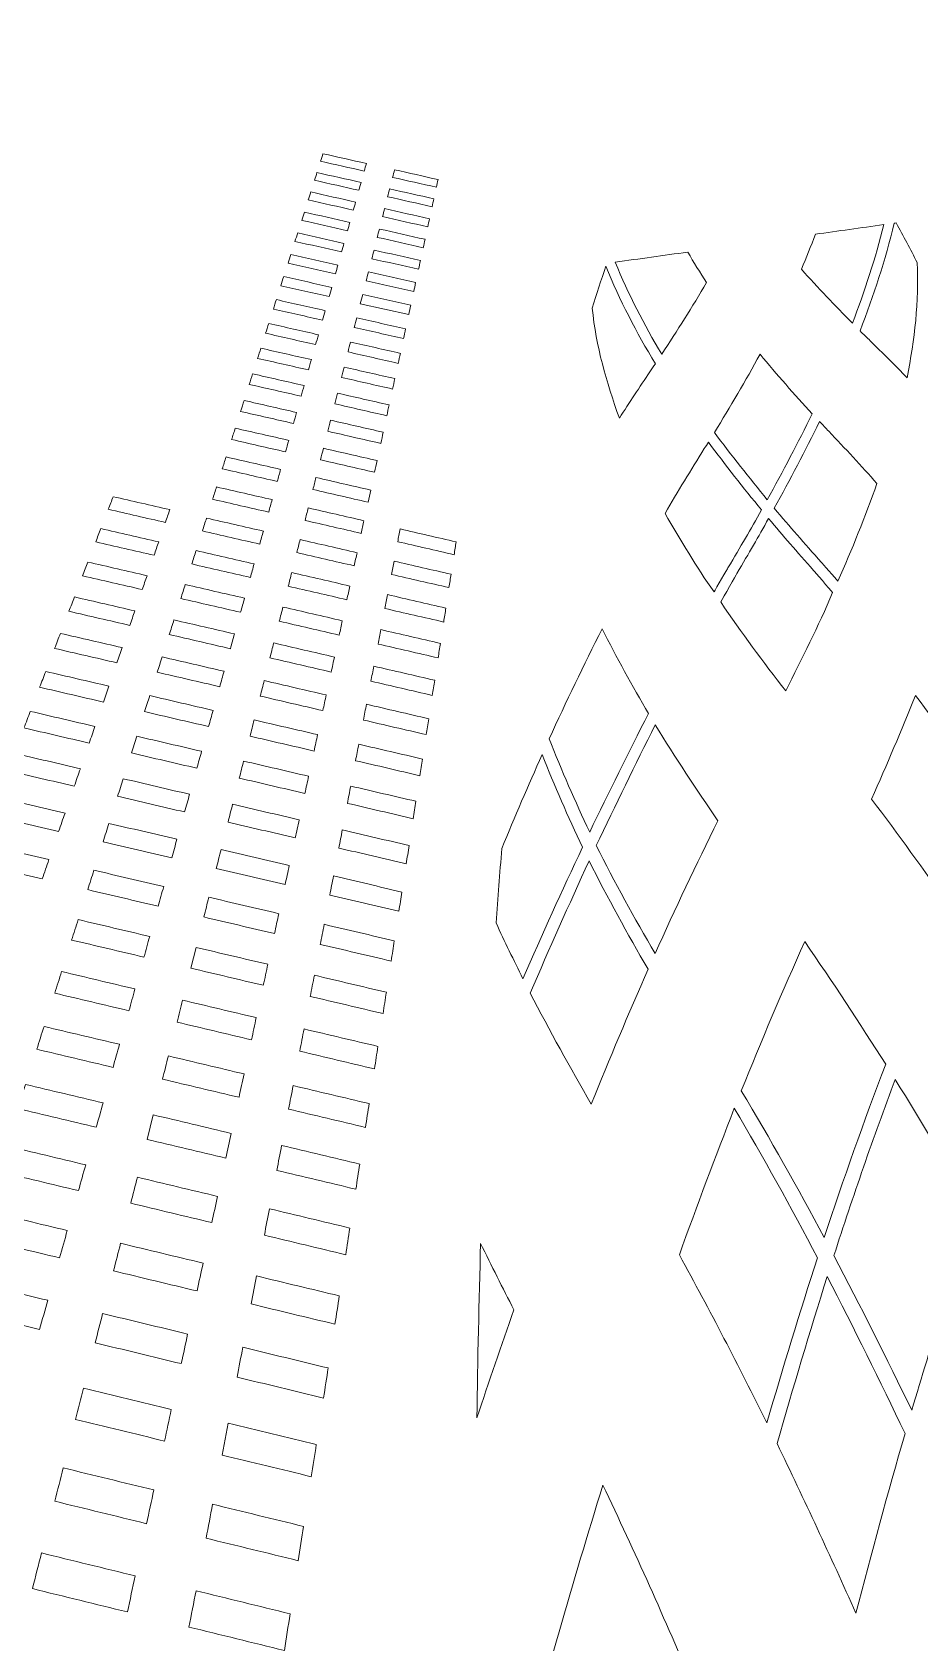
# Model space of a CAD drawing. Header units: millimetres. Extents: x -751 to 1411, y -446 to 1681.
# Drawn here: x -353.3 to -225.6, y -289.8 to -58 of the extents above; entities that cross this region are included whole.
import ezdxf

# ---------------------------------------------------------------- set-up
doc = ezdxf.new("R2010")
doc.units = ezdxf.units.MM
doc.header["$MEASUREMENT"] = 0
doc.layers.add('Layer 6', color=7, linetype='Continuous')

msp = doc.modelspace()

# ---------------------------------------------------------------- linework, layer by layer
at = {"layer": 'Layer 6', "lineweight": 0}
for points, knots in [([(-198.52, 551.4), (-477.55, 551.4), (-697.08, 331.88), (-697.08, 52.85), (-697.08, -226.18), (-477.55, -445.71), (-198.52, -445.71), (80.51, -445.71), (300.03, -226.18), (300.03, 52.85), (300.03, 331.88), (80.51, 551.4), (-198.52, 551.4)], [0, 0, 0, 0, 1, 1, 1, 2, 2, 2, 3, 3, 3, 4, 4, 4, 4]), ([(-305.52, -78.02), (-307.61, -77.55), (-309.71, -77.08), (-311.8, -76.61), (-311.69, -76.25), (-311.58, -75.89), (-311.46, -75.53), (-309.38, -76), (-307.3, -76.47), (-305.22, -76.94), (-305.32, -77.3), (-305.42, -77.66), (-305.52, -78.02)], [0, 0, 0, 0, 1, 1, 1, 2, 2, 2, 3, 3, 3, 4, 4, 4, 4]), ([(-305.98, -79.67), (-306.09, -80.04), (-306.19, -80.42), (-306.3, -80.79), (-308.42, -80.31), (-310.55, -79.83), (-312.68, -79.35), (-312.56, -78.98), (-312.44, -78.61), (-312.33, -78.25), (-310.21, -78.72), (-308.1, -79.19), (-305.98, -79.67)], [0, 0, 0, 0, 1, 1, 1, 2, 2, 2, 3, 3, 3, 4, 4, 4, 4]), ([(-301.45, -78.93), (-301.36, -78.57), (-301.26, -78.21), (-301.17, -77.84), (-299.08, -78.31), (-297, -78.78), (-294.91, -79.25), (-294.99, -79.61), (-295.07, -79.98), (-295.15, -80.35), (-297.25, -79.87), (-299.35, -79.4), (-301.45, -78.93)], [0, 0, 0, 0, 1, 1, 1, 2, 2, 2, 3, 3, 3, 4, 4, 4, 4]), ([(-306.77, -82.49), (-306.88, -82.88), (-306.99, -83.26), (-307.1, -83.65), (-309.26, -83.16), (-311.42, -82.68), (-313.59, -82.19), (-313.46, -81.81), (-313.34, -81.43), (-313.22, -81.04), (-311.07, -81.53), (-308.92, -82.01), (-306.77, -82.49)], [0, 0, 0, 0, 1, 1, 1, 2, 2, 2, 3, 3, 3, 4, 4, 4, 4]), ([(-295.51, -82.02), (-295.6, -82.4), (-295.68, -82.78), (-295.76, -83.16), (-297.89, -82.68), (-300.03, -82.2), (-302.16, -81.72), (-302.06, -81.34), (-301.97, -80.97), (-301.87, -80.59), (-299.75, -81.07), (-297.63, -81.54), (-295.51, -82.02)], [0, 0, 0, 0, 1, 1, 1, 2, 2, 2, 3, 3, 3, 4, 4, 4, 4]), ([(-296.14, -84.89), (-296.22, -85.28), (-296.3, -85.67), (-296.39, -86.06), (-298.56, -85.57), (-300.73, -85.08), (-302.89, -84.59), (-302.79, -84.21), (-302.7, -83.82), (-302.6, -83.43), (-300.44, -83.92), (-298.29, -84.4), (-296.14, -84.89)], [0, 0, 0, 0, 1, 1, 1, 2, 2, 2, 3, 3, 3, 4, 4, 4, 4]), ([(-307.59, -85.41), (-307.7, -85.81), (-307.81, -86.21), (-307.92, -86.61), (-310.12, -86.11), (-312.32, -85.61), (-314.52, -85.12), (-314.4, -84.72), (-314.27, -84.33), (-314.14, -83.94), (-311.96, -84.43), (-309.78, -84.92), (-307.59, -85.41)], [0, 0, 0, 0, 1, 1, 1, 2, 2, 2, 3, 3, 3, 4, 4, 4, 4]), ([(-235.29, -99.93), (-237.8, -97.4), (-240.25, -94.81), (-242.62, -92.16), (-241.92, -90.49), (-241.25, -88.81), (-240.62, -87.12), (-237.34, -86.66), (-234.06, -86.2), (-230.78, -85.74), (-231.95, -90.58), (-233.52, -95.27), (-235.29, -99.93)], [0, 0, 0, 0, 1, 1, 1, 2, 2, 2, 3, 3, 3, 4, 4, 4, 4]), ([(-227.41, -107.77), (-229.15, -105.98), (-230.92, -104.21), (-232.71, -102.47), (-233.21, -101.98), (-233.7, -101.51), (-234.19, -101.02), (-232.24, -95.94), (-230.52, -90.83), (-229.28, -85.53), (-229.18, -85.51), (-229.08, -85.5), (-228.99, -85.49), (-227.94, -87.37), (-226.94, -89.27), (-225.97, -91.19), (-225.68, -96.81), (-226.35, -102.25), (-227.41, -107.77)], [0, 0, 0, 0, 1, 1, 1, 2, 2, 2, 3, 3, 3, 4, 4, 4, 5, 5, 5, 6, 6, 6, 6]), ([(-308.44, -88.43), (-308.55, -88.84), (-308.67, -89.25), (-308.78, -89.66), (-311.02, -89.16), (-313.25, -88.65), (-315.49, -88.15), (-315.36, -87.74), (-315.23, -87.33), (-315.1, -86.92), (-312.88, -87.43), (-310.66, -87.93), (-308.44, -88.43)], [0, 0, 0, 0, 1, 1, 1, 2, 2, 2, 3, 3, 3, 4, 4, 4, 4]), ([(-296.78, -87.85), (-296.86, -88.25), (-296.95, -88.65), (-297.04, -89.06), (-299.24, -88.56), (-301.45, -88.06), (-303.65, -87.57), (-303.55, -87.17), (-303.45, -86.77), (-303.35, -86.37), (-301.16, -86.86), (-298.97, -87.35), (-296.78, -87.85)], [0, 0, 0, 0, 1, 1, 1, 2, 2, 2, 3, 3, 3, 4, 4, 4, 4]), ([(-309.31, -91.55), (-309.43, -91.97), (-309.55, -92.4), (-309.67, -92.82), (-311.94, -92.31), (-314.22, -91.8), (-316.49, -91.28), (-316.36, -90.86), (-316.22, -90.44), (-316.09, -90.02), (-313.83, -90.53), (-311.57, -91.04), (-309.31, -91.55)], [0, 0, 0, 0, 1, 1, 1, 2, 2, 2, 3, 3, 3, 4, 4, 4, 4]), ([(-297.44, -90.91), (-297.53, -91.32), (-297.62, -91.74), (-297.71, -92.16), (-299.95, -91.65), (-302.19, -91.15), (-304.44, -90.64), (-304.33, -90.23), (-304.22, -89.81), (-304.12, -89.4), (-301.89, -89.9), (-299.67, -90.4), (-297.44, -90.91)], [0, 0, 0, 0, 1, 1, 1, 2, 2, 2, 3, 3, 3, 4, 4, 4, 4]), ([(-262.73, -104.4), (-265.26, -100.11), (-267.54, -95.76), (-269.4, -91.14), (-265.93, -90.66), (-262.45, -90.17), (-258.98, -89.69), (-258.11, -91.17), (-257.21, -92.63), (-256.26, -94.07), (-258.33, -97.57), (-260.49, -101), (-262.73, -104.4)], [0, 0, 0, 0, 1, 1, 1, 2, 2, 2, 3, 3, 3, 4, 4, 4, 4]), ([(-298.13, -94.07), (-298.22, -94.5), (-298.31, -94.94), (-298.41, -95.37), (-300.69, -94.85), (-302.97, -94.34), (-305.25, -93.82), (-305.14, -93.39), (-305.03, -92.97), (-304.92, -92.54), (-302.65, -93.05), (-300.39, -93.56), (-298.13, -94.07)], [0, 0, 0, 0, 1, 1, 1, 2, 2, 2, 3, 3, 3, 4, 4, 4, 4]), ([(-263.64, -105.77), (-263.9, -106.16), (-264.16, -106.53), (-264.42, -106.92), (-265.91, -109.12), (-267.37, -111.34), (-268.81, -113.58), (-270.7, -108.4), (-272.17, -103.25), (-272.72, -97.76), (-272.1, -95.73), (-271.44, -93.71), (-270.76, -91.71), (-268.78, -96.62), (-266.35, -101.23), (-263.64, -105.77)], [0, 0, 0, 0, 1, 1, 1, 2, 2, 2, 3, 3, 3, 4, 4, 4, 5, 5, 5, 5]), ([(-310.21, -94.77), (-310.34, -95.22), (-310.46, -95.66), (-310.58, -96.1), (-312.9, -95.57), (-315.21, -95.05), (-317.53, -94.53), (-317.39, -94.09), (-317.25, -93.65), (-317.11, -93.22), (-314.81, -93.73), (-312.51, -94.25), (-310.21, -94.77)], [0, 0, 0, 0, 1, 1, 1, 2, 2, 2, 3, 3, 3, 4, 4, 4, 4]), ([(-311.15, -98.12), (-311.28, -98.57), (-311.41, -99.03), (-311.53, -99.49), (-313.89, -98.95), (-316.25, -98.42), (-318.6, -97.89), (-318.46, -97.43), (-318.31, -96.98), (-318.17, -96.53), (-315.83, -97.06), (-313.49, -97.59), (-311.15, -98.12)], [0, 0, 0, 0, 1, 1, 1, 2, 2, 2, 3, 3, 3, 4, 4, 4, 4]), ([(-306.09, -97.12), (-305.97, -96.67), (-305.86, -96.23), (-305.75, -95.78), (-303.44, -96.31), (-301.14, -96.83), (-298.84, -97.35), (-298.93, -97.8), (-299.03, -98.24), (-299.13, -98.69), (-299.13, -98.69), (-306.09, -97.12), (-306.09, -97.12)], [0, 0, 0, 0, 1, 1, 1, 2, 2, 2, 3, 3, 3, 4, 4, 4, 4]), ([(-306.96, -100.53), (-306.84, -100.07), (-306.72, -99.61), (-306.61, -99.15), (-304.26, -99.68), (-301.92, -100.21), (-299.57, -100.74), (-299.67, -101.2), (-299.77, -101.67), (-299.87, -102.13), (-302.23, -101.6), (-304.6, -101.06), (-306.96, -100.53)], [0, 0, 0, 0, 1, 1, 1, 2, 2, 2, 3, 3, 3, 4, 4, 4, 4]), ([(-312.12, -101.58), (-312.25, -102.06), (-312.39, -102.53), (-312.52, -103), (-314.92, -102.46), (-317.32, -101.91), (-319.72, -101.37), (-319.57, -100.9), (-319.42, -100.43), (-319.27, -99.96), (-316.88, -100.5), (-314.5, -101.04), (-312.12, -101.58)], [0, 0, 0, 0, 1, 1, 1, 2, 2, 2, 3, 3, 3, 4, 4, 4, 4]), ([(-313.13, -105.17), (-313.27, -105.67), (-313.4, -106.16), (-313.54, -106.65), (-315.98, -106.09), (-318.43, -105.54), (-320.87, -104.98), (-320.71, -104.49), (-320.56, -104.01), (-320.4, -103.52), (-317.98, -104.07), (-315.55, -104.62), (-313.13, -105.17)], [0, 0, 0, 0, 1, 1, 1, 2, 2, 2, 3, 3, 3, 4, 4, 4, 4]), ([(-307.86, -104.06), (-307.74, -103.58), (-307.62, -103.11), (-307.49, -102.63), (-305.11, -103.17), (-302.72, -103.71), (-300.33, -104.26), (-300.44, -104.74), (-300.54, -105.22), (-300.65, -105.7), (-303.05, -105.15), (-305.45, -104.61), (-307.86, -104.06)], [0, 0, 0, 0, 1, 1, 1, 2, 2, 2, 3, 3, 3, 4, 4, 4, 4]), ([(-308.79, -107.73), (-308.67, -107.23), (-308.54, -106.74), (-308.42, -106.24), (-305.99, -106.8), (-303.55, -107.35), (-301.12, -107.9), (-301.23, -108.4), (-301.34, -108.9), (-301.45, -109.4), (-303.9, -108.84), (-306.35, -108.28), (-308.79, -107.73)], [0, 0, 0, 0, 1, 1, 1, 2, 2, 2, 3, 3, 3, 4, 4, 4, 4]), ([(-241.07, -112.95), (-243.13, -117.13), (-245.3, -121.25), (-247.54, -125.33), (-250.15, -122.16), (-252.69, -118.94), (-255.14, -115.65), (-252.86, -111.94), (-250.67, -108.2), (-248.58, -104.39), (-246.16, -107.31), (-243.65, -110.16), (-241.07, -112.95)], [0, 0, 0, 0, 1, 1, 1, 2, 2, 2, 3, 3, 3, 4, 4, 4, 4]), ([(-314.17, -108.9), (-314.32, -109.41), (-314.46, -109.92), (-314.6, -110.43), (-317.09, -109.86), (-319.58, -109.3), (-322.07, -108.73), (-321.91, -108.22), (-321.74, -107.72), (-321.58, -107.21), (-319.11, -107.78), (-316.64, -108.34), (-314.17, -108.9)], [0, 0, 0, 0, 1, 1, 1, 2, 2, 2, 3, 3, 3, 4, 4, 4, 4]), ([(-315.26, -112.77), (-315.4, -113.3), (-315.55, -113.83), (-315.7, -114.36), (-318.24, -113.78), (-320.77, -113.2), (-323.31, -112.62), (-323.14, -112.1), (-322.98, -111.57), (-322.81, -111.05), (-320.29, -111.62), (-317.77, -112.2), (-315.26, -112.77)], [0, 0, 0, 0, 1, 1, 1, 2, 2, 2, 3, 3, 3, 4, 4, 4, 4]), ([(-309.76, -111.53), (-309.63, -111.02), (-309.5, -110.51), (-309.37, -109.99), (-306.9, -110.56), (-304.42, -111.12), (-301.94, -111.68), (-302.06, -112.2), (-302.17, -112.72), (-302.28, -113.24), (-304.78, -112.67), (-307.27, -112.1), (-309.76, -111.53)], [0, 0, 0, 0, 1, 1, 1, 2, 2, 2, 3, 3, 3, 4, 4, 4, 4]), ([(-316.38, -116.79), (-316.54, -117.34), (-316.69, -117.89), (-316.85, -118.44), (-319.43, -117.85), (-322.02, -117.26), (-324.6, -116.67), (-324.43, -116.12), (-324.26, -115.58), (-324.08, -115.03), (-321.52, -115.62), (-318.95, -116.2), (-316.38, -116.79)], [0, 0, 0, 0, 1, 1, 1, 2, 2, 2, 3, 3, 3, 4, 4, 4, 4]), ([(-310.77, -115.48), (-310.64, -114.95), (-310.5, -114.42), (-310.36, -113.89), (-307.84, -114.46), (-305.32, -115.04), (-302.79, -115.61), (-302.91, -116.15), (-303.03, -116.69), (-303.14, -117.22), (-305.69, -116.64), (-308.23, -116.06), (-310.77, -115.48)], [0, 0, 0, 0, 1, 1, 1, 2, 2, 2, 3, 3, 3, 4, 4, 4, 4]), ([(-246.53, -126.55), (-244.26, -122.44), (-242.09, -118.29), (-240.01, -114.08), (-239.57, -114.55), (-239.14, -115), (-238.69, -115.47), (-236.34, -117.94), (-234.03, -120.45), (-231.76, -123.01), (-233.49, -127.74), (-235.3, -132.5), (-237.4, -137.05), (-237.71, -136.67), (-239.68, -134.42), (-239.74, -134.36), (-242.29, -131.5), (-244.25, -129.24), (-246.53, -126.55)], [0, 0, 0, 0, 1, 1, 1, 2, 2, 2, 3, 3, 3, 4, 4, 4, 5, 5, 5, 6, 6, 6, 6]), ([(-304.04, -121.37), (-306.64, -120.78), (-309.23, -120.18), (-311.82, -119.59), (-311.68, -119.04), (-311.54, -118.48), (-311.4, -117.93), (-308.82, -118.52), (-306.25, -119.1), (-303.68, -119.69), (-303.8, -120.25), (-303.92, -120.81), (-304.04, -121.37)], [0, 0, 0, 0, 1, 1, 1, 2, 2, 2, 3, 3, 3, 4, 4, 4, 4]), ([(-248.36, -126.79), (-249.98, -129.66), (-251.33, -131.99), (-253.19, -135.13), (-253.24, -135.21), (-254.93, -138.12), (-255.19, -138.61), (-257.73, -135.01), (-260.02, -131.13), (-262.25, -127.29), (-260.41, -124.15), (-258.53, -121.05), (-256.6, -117.98), (-256.4, -117.66), (-256.21, -117.36), (-256.01, -117.04), (-253.54, -120.35), (-250.99, -123.61), (-248.36, -126.79)], [0, 0, 0, 0, 1, 1, 1, 2, 2, 2, 3, 3, 3, 4, 4, 4, 5, 5, 5, 6, 6, 6, 6]), ([(-317.55, -120.97), (-317.71, -121.54), (-317.88, -122.12), (-318.04, -122.69), (-320.67, -122.09), (-323.31, -121.48), (-325.95, -120.88), (-325.77, -120.31), (-325.59, -119.74), (-325.4, -119.17), (-322.79, -119.77), (-320.17, -120.37), (-317.55, -120.97)], [0, 0, 0, 0, 1, 1, 1, 2, 2, 2, 3, 3, 3, 4, 4, 4, 4]), ([(-312.91, -123.86), (-312.76, -123.29), (-312.62, -122.71), (-312.47, -122.13), (-309.85, -122.74), (-307.22, -123.34), (-304.6, -123.94), (-304.73, -124.52), (-304.85, -125.1), (-304.98, -125.68), (-307.62, -125.08), (-310.27, -124.47), (-312.91, -123.86)], [0, 0, 0, 0, 1, 1, 1, 2, 2, 2, 3, 3, 3, 4, 4, 4, 4]), ([(-334.13, -128.6), (-336.87, -127.97), (-339.61, -127.34), (-342.35, -126.71), (-342.12, -126.1), (-341.88, -125.49), (-341.65, -124.89), (-338.93, -125.51), (-336.21, -126.14), (-333.5, -126.76), (-333.71, -127.37), (-333.92, -127.98), (-334.13, -128.6)], [0, 0, 0, 0, 1, 1, 1, 2, 2, 2, 3, 3, 3, 4, 4, 4, 4]), ([(-318.77, -125.32), (-318.94, -125.92), (-319.11, -126.51), (-319.27, -127.11), (-321.97, -126.49), (-324.66, -125.88), (-327.35, -125.26), (-327.16, -124.67), (-326.97, -124.08), (-326.78, -123.48), (-324.11, -124.1), (-321.44, -124.71), (-318.77, -125.32)], [0, 0, 0, 0, 1, 1, 1, 2, 2, 2, 3, 3, 3, 4, 4, 4, 4]), ([(-305.56, -128.35), (-305.69, -128.96), (-305.82, -129.56), (-305.95, -130.17), (-308.65, -129.55), (-311.35, -128.93), (-314.04, -128.31), (-313.89, -127.71), (-313.74, -127.11), (-313.59, -126.51), (-310.91, -127.12), (-308.23, -127.74), (-305.56, -128.35)], [0, 0, 0, 0, 1, 1, 1, 2, 2, 2, 3, 3, 3, 4, 4, 4, 4]), ([(-335.1, -131.41), (-335.32, -132.05), (-335.54, -132.69), (-335.76, -133.33), (-338.56, -132.68), (-341.36, -132.04), (-344.16, -131.39), (-343.91, -130.76), (-343.67, -130.13), (-343.43, -129.49), (-340.65, -130.13), (-337.88, -130.77), (-335.1, -131.41)], [0, 0, 0, 0, 1, 1, 1, 2, 2, 2, 3, 3, 3, 4, 4, 4, 4]), ([(-320.04, -129.85), (-320.22, -130.47), (-320.39, -131.1), (-320.57, -131.72), (-323.31, -131.09), (-326.06, -130.45), (-328.81, -129.82), (-328.61, -129.21), (-328.41, -128.59), (-328.22, -127.97), (-325.49, -128.6), (-322.77, -129.23), (-320.04, -129.85)], [0, 0, 0, 0, 1, 1, 1, 2, 2, 2, 3, 3, 3, 4, 4, 4, 4]), ([(-300.71, -131.37), (-300.59, -130.76), (-300.47, -130.15), (-300.35, -129.54), (-297.67, -130.16), (-294.99, -130.78), (-292.3, -131.39), (-292.4, -132.01), (-292.5, -132.62), (-292.59, -133.24), (-295.3, -132.61), (-298, -131.99), (-300.71, -131.37)], [0, 0, 0, 0, 1, 1, 1, 2, 2, 2, 3, 3, 3, 4, 4, 4, 4]), ([(-240.87, -135.53), (-240.8, -135.6), (-238.5, -138.25), (-238.14, -138.7), (-240.2, -143.57), (-242.55, -148.16), (-244.89, -152.85), (-248.11, -148.63), (-251.3, -144.51), (-254.22, -140.03), (-253.92, -139.46), (-251.96, -136.05), (-251.91, -135.96), (-250.1, -132.88), (-248.88, -130.78), (-247.34, -128.01), (-245.17, -130.63), (-243.35, -132.71), (-240.87, -135.53)], [0, 0, 0, 0, 1, 1, 1, 2, 2, 2, 3, 3, 3, 4, 4, 4, 5, 5, 5, 6, 6, 6, 6]), ([(-306.55, -132.95), (-306.69, -133.58), (-306.83, -134.21), (-306.96, -134.84), (-309.72, -134.21), (-312.47, -133.58), (-315.23, -132.94), (-315.07, -132.32), (-314.91, -131.69), (-314.75, -131.07), (-312.02, -131.7), (-309.28, -132.32), (-306.55, -132.95)], [0, 0, 0, 0, 1, 1, 1, 2, 2, 2, 3, 3, 3, 4, 4, 4, 4]), ([(-336.78, -136.26), (-337.01, -136.93), (-337.24, -137.6), (-337.47, -138.26), (-340.33, -137.6), (-343.18, -136.94), (-346.04, -136.28), (-345.79, -135.62), (-345.53, -134.96), (-345.28, -134.3), (-342.45, -134.95), (-339.61, -135.61), (-336.78, -136.26)], [0, 0, 0, 0, 1, 1, 1, 2, 2, 2, 3, 3, 3, 4, 4, 4, 4]), ([(-321.37, -134.57), (-321.55, -135.22), (-321.73, -135.87), (-321.91, -136.52), (-324.72, -135.87), (-327.52, -135.23), (-330.33, -134.58), (-330.12, -133.94), (-329.92, -133.29), (-329.71, -132.65), (-326.93, -133.29), (-324.15, -133.93), (-321.37, -134.57)], [0, 0, 0, 0, 1, 1, 1, 2, 2, 2, 3, 3, 3, 4, 4, 4, 4]), ([(-293.03, -136.06), (-293.13, -136.7), (-293.23, -137.34), (-293.33, -137.98), (-296.09, -137.35), (-298.85, -136.71), (-301.61, -136.08), (-301.49, -135.44), (-301.37, -134.81), (-301.24, -134.17), (-298.51, -134.8), (-295.77, -135.43), (-293.03, -136.06)], [0, 0, 0, 0, 1, 1, 1, 2, 2, 2, 3, 3, 3, 4, 4, 4, 4]), ([(-307.59, -137.75), (-307.73, -138.4), (-307.88, -139.06), (-308.02, -139.72), (-310.83, -139.07), (-313.65, -138.42), (-316.46, -137.78), (-316.29, -137.12), (-316.13, -136.47), (-315.96, -135.82), (-313.17, -136.46), (-310.38, -137.1), (-307.59, -137.75)], [0, 0, 0, 0, 1, 1, 1, 2, 2, 2, 3, 3, 3, 4, 4, 4, 4]), ([(-322.75, -139.5), (-322.94, -140.18), (-323.13, -140.85), (-323.32, -141.53), (-326.18, -140.87), (-329.05, -140.21), (-331.91, -139.55), (-331.7, -138.87), (-331.49, -138.2), (-331.27, -137.53), (-328.43, -138.19), (-325.59, -138.84), (-322.75, -139.5)], [0, 0, 0, 0, 1, 1, 1, 2, 2, 2, 3, 3, 3, 4, 4, 4, 4]), ([(-293.78, -140.93), (-293.88, -141.59), (-293.99, -142.26), (-294.09, -142.93), (-296.91, -142.28), (-299.73, -141.63), (-302.55, -140.98), (-302.43, -140.32), (-302.3, -139.66), (-302.17, -138.99), (-299.37, -139.64), (-296.58, -140.28), (-293.78, -140.93)], [0, 0, 0, 0, 1, 1, 1, 2, 2, 2, 3, 3, 3, 4, 4, 4, 4]), ([(-338.53, -141.33), (-338.77, -142.02), (-339.01, -142.72), (-339.25, -143.42), (-342.17, -142.74), (-345.09, -142.06), (-348.01, -141.39), (-347.75, -140.7), (-347.48, -140.01), (-347.21, -139.32), (-344.32, -139.99), (-341.42, -140.66), (-338.53, -141.33)], [0, 0, 0, 0, 1, 1, 1, 2, 2, 2, 3, 3, 3, 4, 4, 4, 4]), ([(-308.68, -142.75), (-308.83, -143.44), (-308.97, -144.12), (-309.12, -144.81), (-312, -144.15), (-314.87, -143.48), (-317.75, -142.82), (-317.57, -142.14), (-317.4, -141.46), (-317.22, -140.78), (-314.37, -141.43), (-311.53, -142.09), (-308.68, -142.75)], [0, 0, 0, 0, 1, 1, 1, 2, 2, 2, 3, 3, 3, 4, 4, 4, 4]), ([(-324.19, -144.64), (-324.39, -145.35), (-324.58, -146.06), (-324.78, -146.77), (-327.71, -146.09), (-330.64, -145.41), (-333.57, -144.73), (-333.35, -144.03), (-333.12, -143.33), (-332.9, -142.63), (-330, -143.3), (-327.09, -143.97), (-324.19, -144.64)], [0, 0, 0, 0, 1, 1, 1, 2, 2, 2, 3, 3, 3, 4, 4, 4, 4]), ([(-340.36, -146.62), (-340.61, -147.35), (-340.86, -148.08), (-341.11, -148.81), (-344.1, -148.11), (-347.08, -147.42), (-350.07, -146.73), (-349.79, -146.01), (-349.51, -145.28), (-349.24, -144.56), (-346.28, -145.25), (-343.32, -145.94), (-340.36, -146.62)], [0, 0, 0, 0, 1, 1, 1, 2, 2, 2, 3, 3, 3, 4, 4, 4, 4]), ([(-309.81, -147.97), (-309.96, -148.69), (-310.12, -149.41), (-310.28, -150.13), (-313.21, -149.45), (-316.15, -148.77), (-319.09, -148.08), (-318.91, -147.37), (-318.73, -146.66), (-318.54, -145.95), (-315.63, -146.62), (-312.72, -147.3), (-309.81, -147.97)], [0, 0, 0, 0, 1, 1, 1, 2, 2, 2, 3, 3, 3, 4, 4, 4, 4]), ([(-294.57, -146), (-294.68, -146.7), (-294.78, -147.4), (-294.89, -148.1), (-297.77, -147.43), (-300.66, -146.77), (-303.54, -146.1), (-303.4, -145.41), (-303.27, -144.72), (-303.14, -144.03), (-300.28, -144.69), (-297.42, -145.34), (-294.57, -146)], [0, 0, 0, 0, 1, 1, 1, 2, 2, 2, 3, 3, 3, 4, 4, 4, 4]), ([(-271.3, -143.91), (-269.22, -148.06), (-266.98, -152.11), (-264.63, -156.11), (-267.53, -161.75), (-270.34, -167.44), (-273.09, -173.16), (-275.18, -168.75), (-277.13, -164.28), (-278.91, -159.73), (-276.47, -154.41), (-273.94, -149.14), (-271.3, -143.91)], [0, 0, 0, 0, 1, 1, 1, 2, 2, 2, 3, 3, 3, 4, 4, 4, 4]), ([(-326.32, -152.24), (-329.31, -151.54), (-332.31, -150.85), (-335.3, -150.15), (-335.07, -149.42), (-334.84, -148.69), (-334.6, -147.96), (-331.63, -148.64), (-328.66, -149.33), (-325.69, -150.02), (-325.9, -150.76), (-326.11, -151.5), (-326.32, -152.24)], [0, 0, 0, 0, 1, 1, 1, 2, 2, 2, 3, 3, 3, 4, 4, 4, 4]), ([(-342.27, -152.16), (-342.53, -152.92), (-342.79, -153.69), (-343.06, -154.45), (-346.11, -153.74), (-349.17, -153.03), (-352.23, -152.31), (-351.93, -151.56), (-351.64, -150.8), (-351.35, -150.05), (-348.32, -150.75), (-345.3, -151.46), (-342.27, -152.16)], [0, 0, 0, 0, 1, 1, 1, 2, 2, 2, 3, 3, 3, 4, 4, 4, 4]), ([(-295.39, -151.31), (-295.5, -152.04), (-295.61, -152.76), (-295.73, -153.49), (-298.67, -152.81), (-301.62, -152.13), (-304.57, -151.45), (-304.43, -150.73), (-304.29, -150), (-304.15, -149.28), (-301.23, -149.96), (-298.31, -150.63), (-295.39, -151.31)], [0, 0, 0, 0, 1, 1, 1, 2, 2, 2, 3, 3, 3, 4, 4, 4, 4]), ([(-310.99, -153.43), (-311.15, -154.18), (-311.32, -154.93), (-311.48, -155.68), (-314.48, -154.99), (-317.49, -154.29), (-320.49, -153.59), (-320.3, -152.85), (-320.11, -152.1), (-319.92, -151.36), (-316.95, -152.05), (-313.97, -152.74), (-310.99, -153.43)], [0, 0, 0, 0, 1, 1, 1, 2, 2, 2, 3, 3, 3, 4, 4, 4, 4]), ([(-327.27, -155.65), (-327.49, -156.42), (-327.7, -157.2), (-327.92, -157.97), (-330.99, -157.26), (-334.05, -156.54), (-337.12, -155.83), (-336.87, -155.06), (-336.63, -154.3), (-336.38, -153.53), (-333.34, -154.23), (-330.31, -154.94), (-327.27, -155.65)], [0, 0, 0, 0, 1, 1, 1, 2, 2, 2, 3, 3, 3, 4, 4, 4, 4]), ([(-305.64, -157.04), (-305.5, -156.28), (-305.35, -155.53), (-305.2, -154.77), (-302.22, -155.46), (-299.23, -156.16), (-296.25, -156.85), (-296.36, -157.61), (-296.48, -158.38), (-296.6, -159.14), (-299.61, -158.44), (-302.63, -157.74), (-305.64, -157.04)], [0, 0, 0, 0, 1, 1, 1, 2, 2, 2, 3, 3, 3, 4, 4, 4, 4]), ([(-215.74, -167.62), (-217.45, -173.09), (-219.32, -178.5), (-221.33, -183.87), (-224.97, -178.64), (-228.7, -173.49), (-232.54, -168.41), (-230.34, -163.48), (-228.22, -158.52), (-226.23, -153.5), (-222.66, -158.16), (-219.17, -162.86), (-215.74, -167.62)], [0, 0, 0, 0, 1, 1, 1, 2, 2, 2, 3, 3, 3, 4, 4, 4, 4]), ([(-344.27, -157.96), (-344.55, -158.76), (-344.82, -159.56), (-345.1, -160.36), (-348.23, -159.63), (-351.35, -158.9), (-354.48, -158.17), (-354.18, -157.38), (-353.87, -156.59), (-353.57, -155.79), (-350.47, -156.52), (-347.37, -157.24), (-344.27, -157.96)], [0, 0, 0, 0, 1, 1, 1, 2, 2, 2, 3, 3, 3, 4, 4, 4, 4]), ([(-312.23, -159.14), (-312.4, -159.93), (-312.57, -160.72), (-312.74, -161.5), (-315.82, -160.79), (-318.89, -160.07), (-321.96, -159.36), (-321.77, -158.58), (-321.57, -157.8), (-321.37, -157.02), (-318.32, -157.73), (-315.28, -158.44), (-312.23, -159.14)], [0, 0, 0, 0, 1, 1, 1, 2, 2, 2, 3, 3, 3, 4, 4, 4, 4]), ([(-328.92, -161.54), (-329.15, -162.35), (-329.38, -163.16), (-329.6, -163.97), (-332.74, -163.24), (-335.88, -162.51), (-339.02, -161.78), (-338.76, -160.97), (-338.5, -160.17), (-338.25, -159.36), (-335.14, -160.09), (-332.03, -160.81), (-328.92, -161.54)], [0, 0, 0, 0, 1, 1, 1, 2, 2, 2, 3, 3, 3, 4, 4, 4, 4]), ([(-272.14, -175.11), (-269.38, -169.28), (-266.56, -163.49), (-263.65, -157.74), (-260.77, -162.42), (-257.76, -167), (-254.64, -171.53), (-257.78, -177.84), (-260.78, -184.22), (-263.68, -190.65), (-266.66, -185.55), (-269.49, -180.39), (-272.14, -175.11)], [0, 0, 0, 0, 1, 1, 1, 2, 2, 2, 3, 3, 3, 4, 4, 4, 4]), ([(-346.37, -164.04), (-346.66, -164.88), (-346.95, -165.72), (-347.24, -166.56), (-350.44, -165.81), (-353.65, -165.06), (-356.85, -164.31), (-356.53, -163.48), (-356.21, -162.65), (-355.89, -161.82), (-352.72, -162.56), (-349.54, -163.3), (-346.37, -164.04)], [0, 0, 0, 0, 1, 1, 1, 2, 2, 2, 3, 3, 3, 4, 4, 4, 4]), ([(-306.77, -162.89), (-306.61, -162.1), (-306.46, -161.31), (-306.31, -160.52), (-303.25, -161.23), (-300.2, -161.94), (-297.14, -162.65), (-297.27, -163.45), (-297.39, -164.25), (-297.52, -165.05), (-300.6, -164.33), (-303.68, -163.61), (-306.77, -162.89)], [0, 0, 0, 0, 1, 1, 1, 2, 2, 2, 3, 3, 3, 4, 4, 4, 4]), ([(-274.12, -175.34), (-277.07, -181.61), (-279.92, -187.92), (-282.69, -194.27), (-284.02, -191.61), (-285.31, -188.94), (-286.56, -186.24), (-286.3, -182.66), (-286.03, -179.09), (-285.73, -175.51), (-283.86, -170.98), (-281.93, -166.47), (-279.93, -162), (-278.15, -166.52), (-276.21, -170.95), (-274.12, -175.34)], [0, 0, 0, 0, 1, 1, 1, 2, 2, 2, 3, 3, 3, 4, 4, 4, 5, 5, 5, 5]), ([(-313.53, -165.13), (-313.71, -165.95), (-313.88, -166.78), (-314.06, -167.6), (-317.21, -166.87), (-320.36, -166.13), (-323.5, -165.4), (-323.3, -164.58), (-323.09, -163.76), (-322.88, -162.95), (-319.76, -163.67), (-316.64, -164.4), (-313.53, -165.13)], [0, 0, 0, 0, 1, 1, 1, 2, 2, 2, 3, 3, 3, 4, 4, 4, 4]), ([(-330.65, -167.72), (-330.89, -168.57), (-331.13, -169.42), (-331.37, -170.27), (-334.58, -169.52), (-337.8, -168.77), (-341.01, -168.01), (-340.74, -167.17), (-340.47, -166.33), (-340.2, -165.48), (-337.02, -166.23), (-333.84, -166.97), (-330.65, -167.72)], [0, 0, 0, 0, 1, 1, 1, 2, 2, 2, 3, 3, 3, 4, 4, 4, 4]), ([(-307.94, -169.03), (-307.79, -168.2), (-307.63, -167.37), (-307.47, -166.54), (-304.34, -167.27), (-301.21, -168), (-298.09, -168.73), (-298.21, -169.56), (-298.34, -170.4), (-298.47, -171.24), (-301.63, -170.5), (-304.79, -169.76), (-307.94, -169.03)], [0, 0, 0, 0, 1, 1, 1, 2, 2, 2, 3, 3, 3, 4, 4, 4, 4]), ([(-348.57, -170.42), (-348.88, -171.31), (-349.18, -172.19), (-349.49, -173.07), (-352.77, -172.3), (-356.05, -171.53), (-359.34, -170.76), (-359, -169.88), (-358.66, -169.01), (-358.33, -168.14), (-355.08, -168.9), (-351.83, -169.66), (-348.57, -170.42)], [0, 0, 0, 0, 1, 1, 1, 2, 2, 2, 3, 3, 3, 4, 4, 4, 4]), ([(-314.89, -171.4), (-315.07, -172.27), (-315.26, -173.13), (-315.45, -174), (-318.67, -173.24), (-321.9, -172.49), (-325.12, -171.73), (-324.9, -170.88), (-324.68, -170.02), (-324.47, -169.16), (-321.27, -169.91), (-318.08, -170.65), (-314.89, -171.4)], [0, 0, 0, 0, 1, 1, 1, 2, 2, 2, 3, 3, 3, 4, 4, 4, 4]), ([(-332.47, -174.2), (-332.72, -175.09), (-332.97, -175.99), (-333.22, -176.88), (-336.52, -176.11), (-339.81, -175.34), (-343.1, -174.57), (-342.82, -173.68), (-342.54, -172.79), (-342.25, -171.91), (-338.99, -172.67), (-335.73, -173.44), (-332.47, -174.2)], [0, 0, 0, 0, 1, 1, 1, 2, 2, 2, 3, 3, 3, 4, 4, 4, 4]), ([(-309.18, -175.46), (-309.01, -174.59), (-308.85, -173.72), (-308.68, -172.85), (-305.48, -173.6), (-302.27, -174.35), (-299.07, -175.1), (-299.21, -175.98), (-299.34, -176.85), (-299.48, -177.73), (-302.71, -176.98), (-305.95, -176.22), (-309.18, -175.46)], [0, 0, 0, 0, 1, 1, 1, 2, 2, 2, 3, 3, 3, 4, 4, 4, 4]), ([(-350.89, -177.13), (-351.21, -178.06), (-351.53, -178.99), (-351.85, -179.91), (-355.22, -179.12), (-358.58, -178.33), (-361.95, -177.53), (-361.6, -176.62), (-361.24, -175.7), (-360.89, -174.78), (-357.56, -175.57), (-354.22, -176.35), (-350.89, -177.13)], [0, 0, 0, 0, 1, 1, 1, 2, 2, 2, 3, 3, 3, 4, 4, 4, 4]), ([(-316.31, -177.99), (-316.51, -178.9), (-316.71, -179.8), (-316.91, -180.71), (-320.21, -179.94), (-323.51, -179.16), (-326.82, -178.39), (-326.59, -177.49), (-326.36, -176.59), (-326.13, -175.69), (-322.86, -176.45), (-319.59, -177.22), (-316.31, -177.99)], [0, 0, 0, 0, 1, 1, 1, 2, 2, 2, 3, 3, 3, 4, 4, 4, 4]), ([(-264.69, -192.91), (-267.51, -199.34), (-270.23, -205.81), (-272.86, -212.31), (-275.9, -207.05), (-278.84, -201.74), (-281.64, -196.34), (-278.9, -189.96), (-276.08, -183.61), (-273.17, -177.31), (-270.51, -182.61), (-267.68, -187.79), (-264.69, -192.91)], [0, 0, 0, 0, 1, 1, 1, 2, 2, 2, 3, 3, 3, 4, 4, 4, 4]), ([(-334.38, -181.01), (-334.64, -181.96), (-334.91, -182.9), (-335.17, -183.84), (-338.55, -183.04), (-341.93, -182.25), (-345.3, -181.45), (-345.01, -180.52), (-344.71, -179.59), (-344.41, -178.66), (-341.07, -179.44), (-337.72, -180.23), (-334.38, -181.01)], [0, 0, 0, 0, 1, 1, 1, 2, 2, 2, 3, 3, 3, 4, 4, 4, 4]), ([(-310.48, -182.22), (-310.31, -181.31), (-310.13, -180.39), (-309.95, -179.48), (-306.67, -180.25), (-303.39, -181.02), (-300.11, -181.79), (-300.25, -182.71), (-300.39, -183.63), (-300.54, -184.56), (-303.85, -183.78), (-307.17, -183), (-310.48, -182.22)], [0, 0, 0, 0, 1, 1, 1, 2, 2, 2, 3, 3, 3, 4, 4, 4, 4]), ([(-328.6, -185.38), (-328.36, -184.44), (-328.12, -183.49), (-327.88, -182.54), (-324.52, -183.33), (-321.17, -184.12), (-317.81, -184.91), (-318.02, -185.87), (-318.23, -186.82), (-318.44, -187.78), (-321.82, -186.98), (-325.21, -186.18), (-328.6, -185.38)], [0, 0, 0, 0, 1, 1, 1, 2, 2, 2, 3, 3, 3, 4, 4, 4, 4]), ([(-336.39, -188.19), (-336.67, -189.18), (-336.94, -190.17), (-337.22, -191.16), (-340.69, -190.34), (-344.15, -189.52), (-347.62, -188.7), (-347.31, -187.72), (-346.99, -186.74), (-346.68, -185.76), (-343.25, -186.57), (-339.82, -187.38), (-336.39, -188.19)], [0, 0, 0, 0, 1, 1, 1, 2, 2, 2, 3, 3, 3, 4, 4, 4, 4]), ([(-311.85, -189.33), (-311.66, -188.37), (-311.48, -187.4), (-311.29, -186.44), (-307.93, -187.23), (-304.56, -188.03), (-301.2, -188.82), (-301.35, -189.79), (-301.5, -190.76), (-301.65, -191.73), (-305.05, -190.93), (-308.45, -190.13), (-311.85, -189.33)], [0, 0, 0, 0, 1, 1, 1, 2, 2, 2, 3, 3, 3, 4, 4, 4, 4]), ([(-330.48, -192.75), (-330.48, -192.75), (-329.72, -189.76), (-329.72, -189.76), (-326.28, -190.57), (-322.83, -191.38), (-319.39, -192.19), (-319.61, -193.2), (-319.83, -194.21), (-320.05, -195.22), (-323.53, -194.39), (-327, -193.57), (-330.48, -192.75)], [0, 0, 0, 0, 1, 1, 1, 2, 2, 2, 3, 3, 3, 4, 4, 4, 4]), ([(-230.49, -206.59), (-233.65, -214.82), (-236.58, -223.13), (-239.35, -231.49), (-243.16, -224.38), (-247.11, -217.34), (-251.28, -210.42), (-248.38, -203.2), (-245.34, -196.03), (-242.15, -188.93), (-238.14, -194.74), (-234.26, -200.62), (-230.49, -206.59)], [0, 0, 0, 0, 1, 1, 1, 2, 2, 2, 3, 3, 3, 4, 4, 4, 4]), ([(-338.51, -195.74), (-338.8, -196.79), (-339.09, -197.83), (-339.38, -198.88), (-342.94, -198.03), (-346.5, -197.19), (-350.06, -196.35), (-349.73, -195.31), (-349.4, -194.28), (-349.07, -193.24), (-345.55, -194.07), (-342.03, -194.91), (-338.51, -195.74)], [0, 0, 0, 0, 1, 1, 1, 2, 2, 2, 3, 3, 3, 4, 4, 4, 4]), ([(-313.29, -196.81), (-313.09, -195.8), (-312.9, -194.79), (-312.7, -193.77), (-309.25, -194.59), (-305.79, -195.4), (-302.34, -196.22), (-302.5, -197.24), (-302.66, -198.26), (-302.82, -199.29), (-306.31, -198.46), (-309.8, -197.64), (-313.29, -196.81)], [0, 0, 0, 0, 1, 1, 1, 2, 2, 2, 3, 3, 3, 4, 4, 4, 4]), ([(-332.46, -200.52), (-332.2, -199.47), (-331.93, -198.41), (-331.66, -197.36), (-328.12, -198.2), (-324.59, -199.03), (-321.06, -199.87), (-321.29, -200.93), (-321.52, -202), (-321.75, -203.06), (-325.32, -202.21), (-328.89, -201.36), (-332.46, -200.52)], [0, 0, 0, 0, 1, 1, 1, 2, 2, 2, 3, 3, 3, 4, 4, 4, 4]), ([(-340.74, -203.71), (-341.05, -204.82), (-341.36, -205.92), (-341.67, -207.03), (-345.33, -206.16), (-348.98, -205.29), (-352.64, -204.42), (-352.29, -203.32), (-351.94, -202.23), (-351.59, -201.14), (-347.98, -202), (-344.36, -202.85), (-340.74, -203.71)], [0, 0, 0, 0, 1, 1, 1, 2, 2, 2, 3, 3, 3, 4, 4, 4, 4]), ([(-314.8, -204.7), (-314.6, -203.63), (-314.39, -202.57), (-314.19, -201.5), (-310.64, -202.34), (-307.09, -203.17), (-303.55, -204.01), (-303.72, -205.09), (-303.88, -206.17), (-304.05, -207.25), (-307.63, -206.4), (-311.22, -205.55), (-314.8, -204.7)], [0, 0, 0, 0, 1, 1, 1, 2, 2, 2, 3, 3, 3, 4, 4, 4, 4]), ([(-334.56, -208.72), (-334.27, -207.61), (-333.99, -206.5), (-333.7, -205.38), (-330.07, -206.25), (-326.44, -207.11), (-322.81, -207.97), (-323.06, -209.09), (-323.3, -210.22), (-323.54, -211.34), (-327.21, -210.47), (-330.88, -209.59), (-334.56, -208.72)], [0, 0, 0, 0, 1, 1, 1, 2, 2, 2, 3, 3, 3, 4, 4, 4, 4]), ([(-343.1, -212.14), (-343.43, -213.31), (-343.75, -214.48), (-344.08, -215.64), (-347.84, -214.75), (-351.61, -213.85), (-355.37, -212.95), (-355, -211.79), (-354.63, -210.64), (-354.26, -209.48), (-350.54, -210.37), (-346.82, -211.25), (-343.1, -212.14)], [0, 0, 0, 0, 1, 1, 1, 2, 2, 2, 3, 3, 3, 4, 4, 4, 4]), ([(-316.4, -213.04), (-316.19, -211.91), (-315.97, -210.78), (-315.75, -209.65), (-312.11, -210.51), (-308.47, -211.38), (-304.82, -212.24), (-305, -213.38), (-305.18, -214.52), (-305.35, -215.66), (-309.04, -214.79), (-312.72, -213.91), (-316.4, -213.04)], [0, 0, 0, 0, 1, 1, 1, 2, 2, 2, 3, 3, 3, 4, 4, 4, 4]), ([(-237.95, -234.12), (-235.2, -225.6), (-232.29, -217.14), (-229.14, -208.76), (-225.21, -215.11), (-221.41, -221.53), (-217.7, -228.02), (-220.92, -237.4), (-223.92, -246.86), (-226.74, -256.37), (-230.37, -248.9), (-234.09, -241.48), (-237.95, -234.12)], [0, 0, 0, 0, 1, 1, 1, 2, 2, 2, 3, 3, 3, 4, 4, 4, 4]), ([(-260.19, -234.03), (-257.65, -226.96), (-255.02, -219.92), (-252.28, -212.92), (-248.1, -219.99), (-244.13, -227.17), (-240.31, -234.44), (-242.85, -242.31), (-245.27, -250.23), (-247.6, -258.17), (-251.63, -250.04), (-255.81, -241.98), (-260.19, -234.03)], [0, 0, 0, 0, 1, 1, 1, 2, 2, 2, 3, 3, 3, 4, 4, 4, 4]), ([(-336.77, -217.39), (-336.77, -217.39), (-335.87, -213.86), (-335.87, -213.86), (-332.13, -214.75), (-328.4, -215.64), (-324.67, -216.53), (-324.93, -217.72), (-325.18, -218.91), (-325.44, -220.09), (-329.22, -219.19), (-332.99, -218.29), (-336.77, -217.39)], [0, 0, 0, 0, 1, 1, 1, 2, 2, 2, 3, 3, 3, 4, 4, 4, 4]), ([(-345.6, -221.06), (-345.95, -222.29), (-346.29, -223.53), (-346.64, -224.77), (-350.51, -223.84), (-354.38, -222.91), (-358.26, -221.99), (-357.86, -220.76), (-357.47, -219.53), (-357.08, -218.31), (-353.25, -219.22), (-349.43, -220.14), (-345.6, -221.06)], [0, 0, 0, 0, 1, 1, 1, 2, 2, 2, 3, 3, 3, 4, 4, 4, 4]), ([(-318.1, -221.85), (-317.87, -220.65), (-317.64, -219.46), (-317.41, -218.26), (-313.66, -219.16), (-309.92, -220.05), (-306.17, -220.94), (-306.36, -222.15), (-306.54, -223.35), (-306.73, -224.56), (-310.52, -223.66), (-314.31, -222.75), (-318.1, -221.85)], [0, 0, 0, 0, 1, 1, 1, 2, 2, 2, 3, 3, 3, 4, 4, 4, 4]), ([(-339.11, -226.57), (-338.79, -225.33), (-338.47, -224.08), (-338.16, -222.84), (-334.32, -223.76), (-330.47, -224.68), (-326.63, -225.59), (-326.91, -226.85), (-327.18, -228.11), (-327.45, -229.37), (-331.34, -228.44), (-335.22, -227.51), (-339.11, -226.57)], [0, 0, 0, 0, 1, 1, 1, 2, 2, 2, 3, 3, 3, 4, 4, 4, 4]), ([(-348.25, -230.51), (-348.62, -231.82), (-348.98, -233.14), (-349.35, -234.45), (-353.34, -233.49), (-357.33, -232.53), (-361.32, -231.57), (-360.9, -230.27), (-360.49, -228.97), (-360.07, -227.67), (-356.13, -228.62), (-352.19, -229.56), (-348.25, -230.51)], [0, 0, 0, 0, 1, 1, 1, 2, 2, 2, 3, 3, 3, 4, 4, 4, 4]), ([(-319.89, -231.18), (-319.65, -229.91), (-319.41, -228.65), (-319.16, -227.38), (-315.31, -228.3), (-311.45, -229.23), (-307.6, -230.15), (-307.79, -231.43), (-307.99, -232.71), (-308.19, -233.99), (-312.09, -233.05), (-315.99, -232.12), (-319.89, -231.18)], [0, 0, 0, 0, 1, 1, 1, 2, 2, 2, 3, 3, 3, 4, 4, 4, 4]), ([(-341.6, -236.32), (-341.26, -235), (-340.92, -233.67), (-340.58, -232.35), (-336.63, -233.3), (-332.67, -234.25), (-328.71, -235.2), (-329, -236.54), (-329.29, -237.87), (-329.58, -239.21), (-333.59, -238.25), (-337.59, -237.28), (-341.6, -236.32)], [0, 0, 0, 0, 1, 1, 1, 2, 2, 2, 3, 3, 3, 4, 4, 4, 4]), ([(-283.99, -241.93), (-285.81, -247.1), (-287.58, -252.28), (-289.32, -257.47), (-289.2, -249.1), (-289.02, -240.74), (-288.78, -232.37), (-287.22, -235.58), (-285.62, -238.76), (-283.99, -241.93)], [0, 0, 0, 0, 1, 1, 1, 2, 2, 2, 3, 3, 3, 3]), ([(-351.06, -240.55), (-351.45, -241.95), (-351.84, -243.34), (-352.24, -244.74), (-356.35, -243.75), (-360.46, -242.75), (-364.57, -241.76), (-364.13, -240.37), (-363.69, -238.99), (-363.25, -237.61), (-359.18, -238.59), (-355.12, -239.57), (-351.06, -240.55)], [0, 0, 0, 0, 1, 1, 1, 2, 2, 2, 3, 3, 3, 4, 4, 4, 4]), ([(-321.8, -241.08), (-321.54, -239.74), (-321.28, -238.4), (-321.02, -237.05), (-317.05, -238.01), (-313.08, -238.96), (-309.11, -239.91), (-309.32, -241.27), (-309.53, -242.63), (-309.74, -243.99), (-313.76, -243.02), (-317.78, -242.05), (-321.8, -241.08)], [0, 0, 0, 0, 1, 1, 1, 2, 2, 2, 3, 3, 3, 4, 4, 4, 4]), ([(-238.91, -237.12), (-235.06, -244.6), (-231.34, -252.14), (-227.72, -259.73), (-230.21, -268.32), (-232.55, -276.94), (-234.79, -285.6), (-238.44, -277.4), (-242.21, -269.26), (-246.13, -261.18), (-243.83, -253.13), (-241.43, -245.11), (-238.91, -237.12)], [0, 0, 0, 0, 1, 1, 1, 2, 2, 2, 3, 3, 3, 4, 4, 4, 4]), ([(-330.93, -245.41), (-331.23, -246.83), (-331.54, -248.25), (-331.85, -249.67), (-335.98, -248.67), (-340.11, -247.67), (-344.24, -246.67), (-343.88, -245.27), (-343.52, -243.86), (-343.16, -242.45), (-339.08, -243.44), (-335, -244.42), (-330.93, -245.41)], [0, 0, 0, 0, 1, 1, 1, 2, 2, 2, 3, 3, 3, 4, 4, 4, 4]), ([(-323.82, -251.61), (-323.55, -250.18), (-323.27, -248.75), (-323, -247.32), (-318.9, -248.31), (-314.81, -249.3), (-310.71, -250.29), (-310.94, -251.73), (-311.16, -253.17), (-311.38, -254.62), (-315.53, -253.62), (-319.67, -252.61), (-323.82, -251.61)], [0, 0, 0, 0, 1, 1, 1, 2, 2, 2, 3, 3, 3, 4, 4, 4, 4]), ([(-347.05, -257.7), (-346.67, -256.2), (-346.29, -254.71), (-345.9, -253.21), (-341.7, -254.23), (-337.49, -255.25), (-333.28, -256.27), (-333.61, -257.78), (-333.94, -259.3), (-334.26, -260.81), (-338.53, -259.77), (-342.79, -258.74), (-347.05, -257.7)], [0, 0, 0, 0, 1, 1, 1, 2, 2, 2, 3, 3, 3, 4, 4, 4, 4]), ([(-325.98, -262.82), (-325.98, -262.82), (-325.1, -258.25), (-325.1, -258.25), (-320.87, -259.28), (-316.65, -260.3), (-312.42, -261.32), (-312.66, -262.86), (-312.9, -264.4), (-313.14, -265.94), (-317.42, -264.9), (-321.7, -263.86), (-325.98, -262.82)], [0, 0, 0, 0, 1, 1, 1, 2, 2, 2, 3, 3, 3, 4, 4, 4, 4]), ([(-350.05, -269.47), (-349.64, -267.87), (-349.24, -266.27), (-348.83, -264.67), (-344.48, -265.73), (-340.14, -266.79), (-335.79, -267.85), (-336.14, -269.46), (-336.49, -271.08), (-336.84, -272.7), (-341.24, -271.62), (-345.65, -270.55), (-350.05, -269.47)], [0, 0, 0, 0, 1, 1, 1, 2, 2, 2, 3, 3, 3, 4, 4, 4, 4]), ([(-271.19, -267.14), (-266.6, -276.77), (-262.25, -286.51), (-258.08, -296.33), (-262.16, -312.08), (-266.02, -327.87), (-269.73, -343.71), (-273.99, -332.19), (-278.48, -320.75), (-283.36, -309.47), (-279.56, -295.29), (-275.53, -281.17), (-271.19, -267.14)], [0, 0, 0, 0, 1, 1, 1, 2, 2, 2, 3, 3, 3, 4, 4, 4, 4]), ([(-328.28, -274.79), (-327.96, -273.16), (-327.65, -271.53), (-327.34, -269.91), (-322.97, -270.97), (-318.61, -272.03), (-314.24, -273.1), (-314.5, -274.74), (-314.75, -276.38), (-315.01, -278.03), (-319.43, -276.95), (-323.85, -275.87), (-328.28, -274.79)], [0, 0, 0, 0, 1, 1, 1, 2, 2, 2, 3, 3, 3, 4, 4, 4, 4]), ([(-353.26, -282.05), (-352.83, -280.34), (-352.39, -278.63), (-351.95, -276.92), (-347.46, -278.02), (-342.96, -279.12), (-338.47, -280.22), (-338.85, -281.95), (-339.22, -283.68), (-339.6, -285.41), (-344.15, -284.29), (-348.71, -283.17), (-353.26, -282.05)], [0, 0, 0, 0, 1, 1, 1, 2, 2, 2, 3, 3, 3, 4, 4, 4, 4]), ([(-330.74, -287.58), (-330.4, -285.84), (-330.07, -284.1), (-329.73, -282.36), (-325.22, -283.46), (-320.71, -284.57), (-316.19, -285.68), (-316.46, -287.43), (-316.74, -289.19), (-317.01, -290.95), (-321.58, -289.83), (-326.16, -288.71), (-330.74, -287.58)], [0, 0, 0, 0, 1, 1, 1, 2, 2, 2, 3, 3, 3, 4, 4, 4, 4])]:
    msp.add_open_spline(points, degree=3, knots=knots, dxfattribs=at)

doc.saveas('drawing.dxf')
